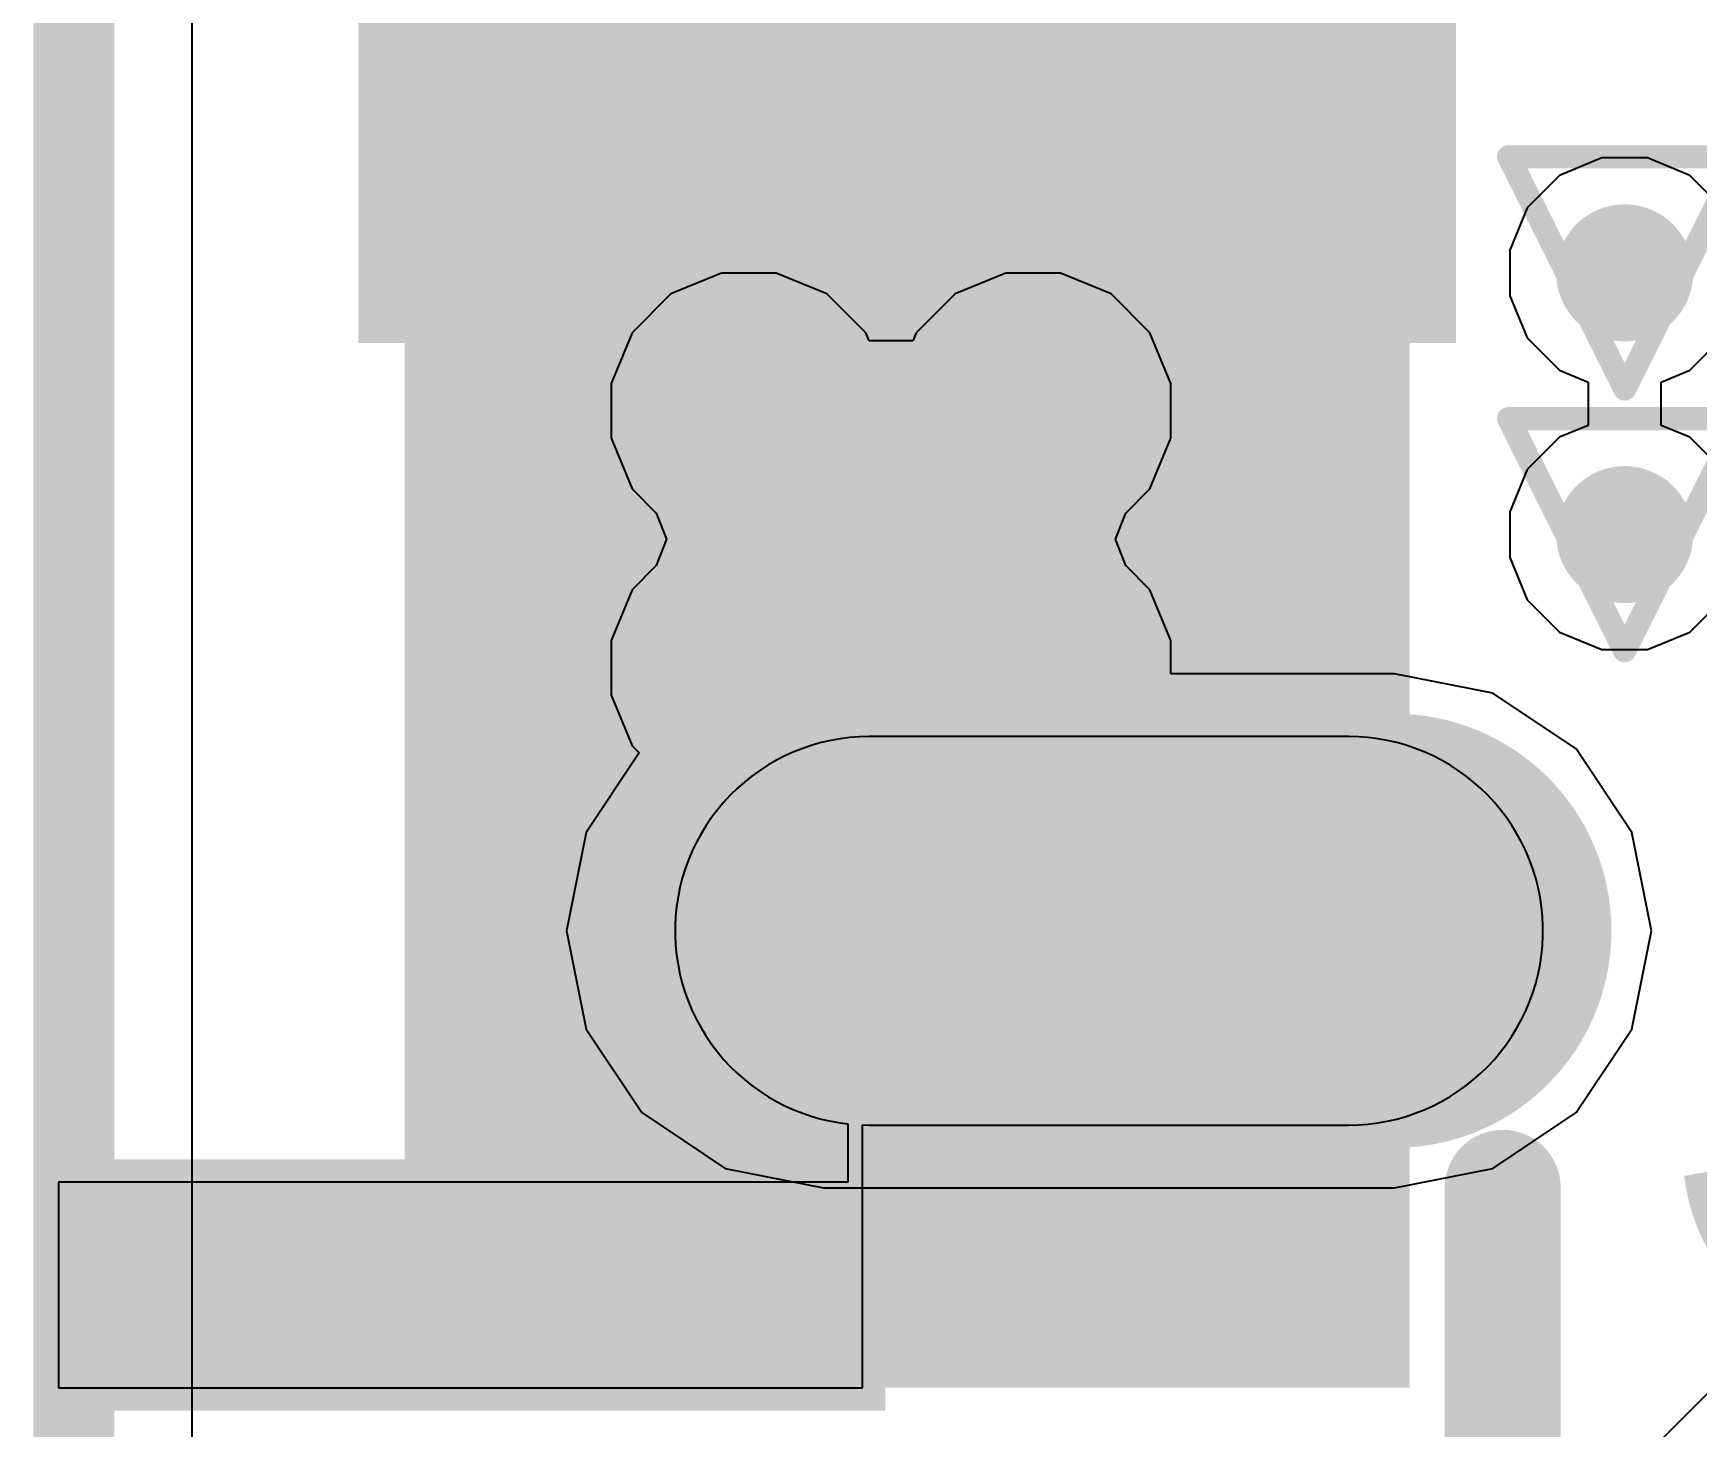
# Model space of a CAD drawing. Header units: inches. Extents: x -6 to 283, y -12 to 154.
# Drawn here: x 10.639 to 14.281, y 7.62 to 10.669 of the extents above; entities that cross this region are included whole.
import ezdxf

# ---------------------------------------------------------------- set-up
doc = ezdxf.new("R2010")
doc.units = ezdxf.units.IN
for name, color, linetype in [('Board Outline', 216, 'Continuous'), ('Bottom Layer', 5, 'Continuous'), ('Bottom Solder', 6, 'Continuous'), ('Drill Drawing', 1, 'Continuous'), ('GND-1', 16, 'Continuous'), ('GND-2', 90, 'Continuous'), ('GND-3', 216, 'Continuous'), ('GND-4', 54, 'Continuous'), ('Multi-Layer', 9, 'Continuous'), ('Pad Holes', 156, 'Continuous'), ('PWR-1', 156, 'Continuous'), ('PWR-2', 130, 'Continuous'), ('Signal L1', 76, 'Continuous'), ('Signal L2', 6, 'Continuous'), ('Top Layer', 1, 'Continuous'), ('Top Overlay', 2, 'Continuous'), ('Top Paste', 8, 'Continuous'), ('Top Solder', 216, 'Continuous'), ('Via Holes', 16, 'Continuous')]:
    doc.layers.add(name, color=color, linetype=linetype)
doc.styles.add('Arial Rounded MT Bold_Italic', font='', dxfattribs={"height": 0.2})
doc.styles.get('Arial Rounded MT Bold_Italic').set_extended_font_data('Arial Rounded MT Bold', italic=True)

# ---------------------------------------------------------------- blocks, each defined once
blk = doc.blocks.new('GT_USB_8013A_3')
at = {"layer": 'Bottom Layer'}
h = blk.add_hatch(color=5, dxfattribs=at)
edge = h.paths.add_edge_path()
edge.add_arc((-4.3501, -0.0901), 0.425, 180, 360)
edge.add_line((-3.9251, -0.0901), (-3.9251, 1.1599))
edge.add_arc((-4.3501, 1.1599), 0.425, 0, 180)
edge.add_line((-4.7751, 1.1599), (-4.7751, -0.0901))
at = {"layer": 'Bottom Solder'}
h = blk.add_hatch(color=6, dxfattribs=at)
edge = h.paths.add_edge_path()
edge.add_arc((-4.3501, -0.0901), 0.475, 180, 360)
edge.add_line((-3.8751, -0.0901), (-3.8751, 1.1599))
edge.add_arc((-4.3501, 1.1599), 0.475, 0, 180)
edge.add_line((-4.8251, 1.1599), (-4.8251, -0.0901))
at = {"layer": 'GND-1'}
h = blk.add_hatch(color=16, dxfattribs=at)
edge = h.paths.add_edge_path()
edge.add_arc((-4.3501, -0.0901), 0.425, 180, 360)
edge.add_line((-3.9251, -0.0901), (-3.9251, 1.1599))
edge.add_arc((-4.3501, 1.1599), 0.425, 0, 180)
edge.add_line((-4.7751, 1.1599), (-4.7751, -0.0901))
at = {"layer": 'GND-2'}
h = blk.add_hatch(color=90, dxfattribs=at)
edge = h.paths.add_edge_path()
edge.add_arc((-4.3501, -0.0901), 0.425, 180, 360)
edge.add_line((-3.9251, -0.0901), (-3.9251, 1.1599))
edge.add_arc((-4.3501, 1.1599), 0.425, 0, 180)
edge.add_line((-4.7751, 1.1599), (-4.7751, -0.0901))
at = {"layer": 'GND-3'}
h = blk.add_hatch(color=216, dxfattribs=at)
edge = h.paths.add_edge_path()
edge.add_arc((-4.3501, -0.0901), 0.425, 180, 360)
edge.add_line((-3.9251, -0.0901), (-3.9251, 1.1599))
edge.add_arc((-4.3501, 1.1599), 0.425, 0, 180)
edge.add_line((-4.7751, 1.1599), (-4.7751, -0.0901))
at = {"layer": 'GND-4'}
h = blk.add_hatch(color=54, dxfattribs=at)
edge = h.paths.add_edge_path()
edge.add_arc((-4.3501, -0.0901), 0.425, 180, 360)
edge.add_line((-3.9251, -0.0901), (-3.9251, 1.1599))
edge.add_arc((-4.3501, 1.1599), 0.425, 0, 180)
edge.add_line((-4.7751, 1.1599), (-4.7751, -0.0901))
at = {"layer": 'Multi-Layer'}
h = blk.add_hatch(color=9, dxfattribs=at)
edge = h.paths.add_edge_path()
edge.add_arc((-4.3501, -0.0901), 0.425, 180, 360)
edge.add_line((-3.9251, -0.0901), (-3.9251, 1.1599))
edge.add_arc((-4.3501, 1.1599), 0.425, 0, 180)
edge.add_line((-4.7751, 1.1599), (-4.7751, -0.0901))
at = {"layer": 'Pad Holes'}
h = blk.add_hatch(color=7, dxfattribs=at)
edge = h.paths.add_edge_path()
edge.add_arc((-4.3501, -0.0651), 0.25, 180, 360)
edge.add_line((-4.1001, -0.0651), (-4.1001, 1.1349))
edge.add_arc((-4.3501, 1.1349), 0.25, 0, 180)
edge.add_line((-4.6001, 1.1349), (-4.6001, -0.0651))
at = {"layer": 'PWR-1'}
h = blk.add_hatch(color=156, dxfattribs=at)
edge = h.paths.add_edge_path()
edge.add_arc((-4.3501, -0.0901), 0.425, 180, 360)
edge.add_line((-3.9251, -0.0901), (-3.9251, 1.1599))
edge.add_arc((-4.3501, 1.1599), 0.425, 0, 180)
edge.add_line((-4.7751, 1.1599), (-4.7751, -0.0901))
at = {"layer": 'PWR-2'}
h = blk.add_hatch(color=130, dxfattribs=at)
edge = h.paths.add_edge_path()
edge.add_arc((-4.3501, -0.0901), 0.425, 180, 360)
edge.add_line((-3.9251, -0.0901), (-3.9251, 1.1599))
edge.add_arc((-4.3501, 1.1599), 0.425, 0, 180)
edge.add_line((-4.7751, 1.1599), (-4.7751, -0.0901))
at = {"layer": 'Signal L1'}
h = blk.add_hatch(color=76, dxfattribs=at)
edge = h.paths.add_edge_path()
edge.add_arc((-4.3501, -0.0901), 0.425, 180, 360)
edge.add_line((-3.9251, -0.0901), (-3.9251, 1.1599))
edge.add_arc((-4.3501, 1.1599), 0.425, 0, 180)
edge.add_line((-4.7751, 1.1599), (-4.7751, -0.0901))
at = {"layer": 'Signal L2'}
h = blk.add_hatch(color=6, dxfattribs=at)
edge = h.paths.add_edge_path()
edge.add_arc((-4.3501, -0.0901), 0.425, 180, 360)
edge.add_line((-3.9251, -0.0901), (-3.9251, 1.1599))
edge.add_arc((-4.3501, 1.1599), 0.425, 0, 180)
edge.add_line((-4.7751, 1.1599), (-4.7751, -0.0901))
at = {"layer": 'Top Layer'}
h = blk.add_hatch(color=1, dxfattribs=at)
edge = h.paths.add_edge_path()
edge.add_arc((-4.3501, -0.0901), 0.425, 180, 360)
edge.add_line((-3.9251, -0.0901), (-3.9251, 1.1599))
edge.add_arc((-4.3501, 1.1599), 0.425, 0, 180)
edge.add_line((-4.7751, 1.1599), (-4.7751, -0.0901))
blk.add_hatch(color=1, dxfattribs=at).paths.add_polyline_path([(-3.8001, -0.0049), (-3.3501, -0.0049), (-3.3501, -1.7649), (-3.8001, -1.7649)])
at = {"layer": 'Top Solder'}
h = blk.add_hatch(color=216, dxfattribs=at)
edge = h.paths.add_edge_path()
edge.add_arc((-4.3501, -0.0901), 0.475, 180, 360)
edge.add_line((-3.8751, -0.0901), (-3.8751, 1.1599))
edge.add_arc((-4.3501, 1.1599), 0.475, 0, 180)
edge.add_line((-4.8251, 1.1599), (-4.8251, -0.0901))
blk.add_hatch(color=216, dxfattribs=at).paths.add_polyline_path([(-3.8501, 0.0451), (-3.3001, 0.0451), (-3.3001, -1.8149), (-3.8501, -1.8149)])
at = {"layer": 'Top Overlay'}
blk.add_lwpolyline([(-3.102, 1.3969, 0.254, 0.254, 0), (-3.7875, 1.3969, 0.254, 0.254, 0)], format="xyseb", dxfattribs=at)
blk.add_lwpolyline([(-3.851, 1.3969, 0.127, 0.127, 1), (-3.724, 1.3969, 0.127, 0.127, 1)], format="xyseb", close=True, dxfattribs=at)
at = {"layer": 'Top Paste'}
for p, q in [((-4.4854, 1.4628), (-4.5053, 1.4555)), ((-4.4652, 1.4691), (-4.4854, 1.4628)), ((-4.4446, 1.4743), (-4.4652, 1.4691)), ((-4.4239, 1.4785), (-4.4446, 1.4743)), ((-4.4029, 1.4816), (-4.4239, 1.4785)), ((-4.3818, 1.4837), (-4.4029, 1.4816)), ((-4.3607, 1.4848), (-4.3818, 1.4837)), ((-4.3395, 1.4848), (-4.3607, 1.4848)), ((-4.3183, 1.4837), (-4.3395, 1.4848)), ((-4.2972, 1.4816), (-4.3183, 1.4837)), ((-4.2763, 1.4785), (-4.2972, 1.4816)), ((-4.2555, 1.4743), (-4.2763, 1.4785)), ((-4.235, 1.4691), (-4.2555, 1.4743)), ((-4.2147, 1.4628), (-4.235, 1.4691)), ((-4.1948, 1.4555), (-4.2147, 1.4628)), ((-4.5626, 1.428), (-4.5806, 1.4169)), ((-4.544, 1.4381), (-4.5626, 1.428)), ((-4.5249, 1.4473), (-4.544, 1.4381)), ((-4.5053, 1.4555), (-4.5249, 1.4473)), ((-4.1753, 1.4473), (-4.1948, 1.4555)), ((-4.1562, 1.4381), (-4.1753, 1.4473)), ((-4.1375, 1.428), (-4.1562, 1.4381)), ((-4.1195, 1.4169), (-4.1375, 1.428)), ((-4.6151, 1.3922), (-4.6313, 1.3786)), ((-4.5982, 1.405), (-4.6151, 1.3922)), ((-4.5806, 1.4169), (-4.5982, 1.405)), ((-4.102, 1.405), (-4.1195, 1.4169)), ((-4.0851, 1.3922), (-4.102, 1.405)), ((-4.0688, 1.3786), (-4.0851, 1.3922)), ((-4.6616, 1.349), (-4.6756, 1.3331)), ((-4.6468, 1.3642), (-4.6616, 1.349)), ((-4.6313, 1.3786), (-4.6468, 1.3642)), ((-4.0533, 1.3642), (-4.0688, 1.3786)), ((-4.0385, 1.349), (-4.0533, 1.3642)), ((-4.0245, 1.3331), (-4.0385, 1.349)), ((-4.6889, 1.3165), (-4.7012, 1.2993)), ((-4.6756, 1.3331), (-4.6889, 1.3165)), ((-4.0113, 1.3165), (-4.0245, 1.3331)), ((-3.9989, 1.2993), (-4.0113, 1.3165)), ((-4.7127, 1.2815), (-4.7233, 1.2632)), ((-4.7012, 1.2993), (-4.7127, 1.2815)), ((-3.9874, 1.2815), (-3.9989, 1.2993)), ((-3.9768, 1.2632), (-3.9874, 1.2815)), ((-4.733, 1.2443), (-4.7417, 1.225)), ((-4.7233, 1.2632), (-4.733, 1.2443)), ((-3.9671, 1.2443), (-3.9768, 1.2632)), ((-3.9584, 1.225), (-3.9671, 1.2443)), ((-4.7495, 1.2053), (-4.7562, 1.1852)), ((-4.7417, 1.225), (-4.7495, 1.2053)), ((-3.9507, 1.2053), (-3.9584, 1.225)), ((-3.9439, 1.1852), (-3.9507, 1.2053)), ((-4.7562, 1.1852), (-4.762, 1.1648)), ((-3.9382, 1.1648), (-3.9439, 1.1852)), ((-4.7667, 1.1441), (-4.7703, 1.1233)), ((-4.762, 1.1648), (-4.7667, 1.1441)), ((-3.9335, 1.1441), (-3.9382, 1.1648)), ((-3.9298, 1.1233), (-3.9335, 1.1441)), ((-4.773, 1.1022), (-4.7746, 1.0811)), ((-4.7703, 1.1233), (-4.773, 1.1022)), ((-3.9272, 1.1022), (-3.9298, 1.1233)), ((-3.9256, 1.0811), (-3.9272, 1.1022)), ((-4.7746, 1.0811), (-4.7751, 1.0599)), ((-4.7751, 1.0599), (-4.7751, 0.0099)), ((-3.925, 1.0599), (-3.9256, 1.0811)), ((-3.925, 0.0099), (-3.925, 1.0599)), ((-4.7751, 0.0099), (-4.7746, -0.0113)), ((-3.9254, -0.005), (-3.925, 0.0099)), ((-4.7746, -0.0113), (-4.773, -0.0324)), ((-4.773, -0.0324), (-4.7703, -0.0534)), ((-3.35, -0.005), (-3.9254, -0.005)), ((-3.35, -1.765), (-3.35, -0.005)), ((-4.7703, -0.0534), (-4.7667, -0.0743)), ((-3.9335, -0.0743), (-3.9298, -0.0534)), ((-3.9298, -0.0534), (-3.9277, -0.037)), ((-3.9277, -0.037), (-3.8001, -0.037)), ((-3.8001, -0.037), (-3.8001, -1.765)), ((-4.7667, -0.0743), (-4.762, -0.0949)), ((-4.762, -0.0949), (-4.7562, -0.1153)), ((-3.9439, -0.1153), (-3.9382, -0.0949)), ((-3.9382, -0.0949), (-3.9335, -0.0743)), ((-4.7562, -0.1153), (-4.7495, -0.1354)), ((-4.7495, -0.1354), (-4.7417, -0.1552)), ((-3.9584, -0.1552), (-3.9507, -0.1354)), ((-3.9507, -0.1354), (-3.9439, -0.1153)), ((-4.7417, -0.1552), (-4.733, -0.1745)), ((-4.733, -0.1745), (-4.7233, -0.1933)), ((-3.9768, -0.1933), (-3.9671, -0.1745)), ((-3.9671, -0.1745), (-3.9584, -0.1552)), ((-4.7233, -0.1933), (-4.7127, -0.2117)), ((-4.7127, -0.2117), (-4.7012, -0.2295)), ((-3.9989, -0.2295), (-3.9874, -0.2117)), ((-3.9874, -0.2117), (-3.9768, -0.1933)), ((-4.7012, -0.2295), (-4.6889, -0.2467)), ((-4.6889, -0.2467), (-4.6756, -0.2633)), ((-4.0245, -0.2633), (-4.0113, -0.2467)), ((-4.0113, -0.2467), (-3.9989, -0.2295)), ((-4.6756, -0.2633), (-4.6616, -0.2791)), ((-4.6616, -0.2791), (-4.6468, -0.2943)), ((-4.0533, -0.2943), (-4.0385, -0.2791)), ((-4.0385, -0.2791), (-4.0245, -0.2633)), ((-4.6468, -0.2943), (-4.6313, -0.3087)), ((-4.6313, -0.3087), (-4.6151, -0.3224)), ((-4.6151, -0.3224), (-4.5982, -0.3352)), ((-4.102, -0.3352), (-4.0851, -0.3224)), ((-4.0851, -0.3224), (-4.0688, -0.3087)), ((-4.0688, -0.3087), (-4.0533, -0.2943)), ((-4.5982, -0.3352), (-4.5806, -0.3471)), ((-4.5806, -0.3471), (-4.5626, -0.3581)), ((-4.5626, -0.3581), (-4.544, -0.3683)), ((-4.1562, -0.3683), (-4.1375, -0.3581)), ((-4.1375, -0.3581), (-4.1195, -0.3471)), ((-4.1195, -0.3471), (-4.102, -0.3352)), ((-4.544, -0.3683), (-4.5249, -0.3775)), ((-4.5249, -0.3775), (-4.5053, -0.3857)), ((-4.5053, -0.3857), (-4.4854, -0.393)), ((-4.4854, -0.393), (-4.4652, -0.3992)), ((-4.4652, -0.3992), (-4.4446, -0.4044)), ((-4.2555, -0.4044), (-4.235, -0.3992)), ((-4.235, -0.3992), (-4.2147, -0.393)), ((-4.2147, -0.393), (-4.1948, -0.3857)), ((-4.1948, -0.3857), (-4.1753, -0.3775)), ((-4.1753, -0.3775), (-4.1562, -0.3683)), ((-4.4446, -0.4044), (-4.4239, -0.4086)), ((-4.4239, -0.4086), (-4.4029, -0.4118)), ((-4.4029, -0.4118), (-4.3818, -0.4139)), ((-4.3818, -0.4139), (-4.3607, -0.415)), ((-4.3607, -0.415), (-4.3395, -0.415)), ((-4.3395, -0.415), (-4.3183, -0.4139)), ((-4.3183, -0.4139), (-4.2972, -0.4118)), ((-4.2972, -0.4118), (-4.2763, -0.4086)), ((-4.2763, -0.4086), (-4.2555, -0.4044)), ((-3.8001, -1.765), (-3.35, -1.765))]:
    blk.add_line(p, q, dxfattribs=at)
blk = doc.blocks.new('U_FL_R_SMT_1_80___15')
at = {"layer": 'Top Layer'}
blk.add_hatch(color=1, dxfattribs=at).paths.add_polyline_path([(-2.01, 2.0742), (-0.94, 2.0742), (-0.94, -0.1258), (-2.01, -0.1258)])
at = {"layer": 'Top Paste'}
blk.add_hatch(color=8, dxfattribs=at).paths.add_polyline_path([(-2.01, 2.0742), (-0.94, 2.0742), (-0.94, -0.1258), (-2.01, -0.1258)])
at = {"layer": 'Top Solder'}
blk.add_hatch(color=216, dxfattribs=at).paths.add_polyline_path([(-2.1116, 2.1758), (-0.8384, 2.1758), (-0.8384, -0.2274), (-2.1116, -0.2274)])

msp = doc.modelspace()

# ---------------------------------------------------------------- hatches: boundary and pattern name
at = {"layer": 'Bottom Layer'}
h = msp.add_hatch(color=5, dxfattribs=at)
edge = h.paths.add_edge_path()
edge.add_arc((14.123, 10.1451), 0.15, 0, 360)
h = msp.add_hatch(color=5, dxfattribs=at)
edge = h.paths.add_edge_path()
edge.add_arc((12.2056, 9.8432), 0.2, 0, 360)
h = msp.add_hatch(color=5, dxfattribs=at)
edge = h.paths.add_edge_path()
edge.add_arc((12.8279, 9.8432), 0.2, 0, 360)
h = msp.add_hatch(color=5, dxfattribs=at)
edge = h.paths.add_edge_path()
edge.add_arc((14.123, 9.5722), 0.15, 0, 360)
h = msp.add_hatch(color=5, dxfattribs=at)
edge = h.paths.add_edge_path()
edge.add_arc((12.2056, 9.2807), 0.2, 0, 360)
h = msp.add_hatch(color=5, dxfattribs=at)
edge = h.paths.add_edge_path()
edge.add_arc((12.8279, 9.2807), 0.2, 0, 360)
at = {"layer": 'GND-1'}
h = msp.add_hatch(color=16, dxfattribs=at)
edge = h.paths.add_edge_path()
edge.add_arc((14.123, 10.1451), 0.15, 0, 360)
h = msp.add_hatch(color=16, dxfattribs=at)
edge = h.paths.add_edge_path()
edge.add_arc((12.2056, 9.8432), 0.2, 0, 360)
h = msp.add_hatch(color=16, dxfattribs=at)
edge = h.paths.add_edge_path()
edge.add_arc((12.8279, 9.8432), 0.2, 0, 360)
h = msp.add_hatch(color=16, dxfattribs=at)
edge = h.paths.add_edge_path()
edge.add_arc((14.123, 9.5722), 0.15, 0, 360)
h = msp.add_hatch(color=16, dxfattribs=at)
edge = h.paths.add_edge_path()
edge.add_arc((12.2056, 9.2807), 0.2, 0, 360)
h = msp.add_hatch(color=16, dxfattribs=at)
edge = h.paths.add_edge_path()
edge.add_arc((12.8279, 9.2807), 0.2, 0, 360)
at = {"layer": 'GND-2'}
h = msp.add_hatch(color=90, dxfattribs=at)
edge = h.paths.add_edge_path()
edge.add_arc((14.123, 10.1451), 0.15, 0, 360)
h = msp.add_hatch(color=90, dxfattribs=at)
edge = h.paths.add_edge_path()
edge.add_arc((12.2056, 9.8432), 0.2, 0, 360)
h = msp.add_hatch(color=90, dxfattribs=at)
edge = h.paths.add_edge_path()
edge.add_arc((12.8279, 9.8432), 0.2, 0, 360)
h = msp.add_hatch(color=90, dxfattribs=at)
edge = h.paths.add_edge_path()
edge.add_arc((14.123, 9.5722), 0.15, 0, 360)
h = msp.add_hatch(color=90, dxfattribs=at)
edge = h.paths.add_edge_path()
edge.add_arc((12.2056, 9.2807), 0.2, 0, 360)
h = msp.add_hatch(color=90, dxfattribs=at)
edge = h.paths.add_edge_path()
edge.add_arc((12.8279, 9.2807), 0.2, 0, 360)
at = {"layer": 'GND-3'}
h = msp.add_hatch(color=216, dxfattribs=at)
edge = h.paths.add_edge_path()
edge.add_arc((14.123, 10.1451), 0.15, 0, 360)
h = msp.add_hatch(color=216, dxfattribs=at)
edge = h.paths.add_edge_path()
edge.add_arc((12.2056, 9.8432), 0.2, 0, 360)
h = msp.add_hatch(color=216, dxfattribs=at)
edge = h.paths.add_edge_path()
edge.add_arc((12.8279, 9.8432), 0.2, 0, 360)
h = msp.add_hatch(color=216, dxfattribs=at)
edge = h.paths.add_edge_path()
edge.add_arc((14.123, 9.5722), 0.15, 0, 360)
h = msp.add_hatch(color=216, dxfattribs=at)
edge = h.paths.add_edge_path()
edge.add_arc((12.2056, 9.2807), 0.2, 0, 360)
h = msp.add_hatch(color=216, dxfattribs=at)
edge = h.paths.add_edge_path()
edge.add_arc((12.8279, 9.2807), 0.2, 0, 360)
at = {"layer": 'GND-4'}
h = msp.add_hatch(color=54, dxfattribs=at)
edge = h.paths.add_edge_path()
edge.add_arc((14.123, 10.1451), 0.15, 0, 360)
h = msp.add_hatch(color=54, dxfattribs=at)
edge = h.paths.add_edge_path()
edge.add_arc((12.2056, 9.8432), 0.2, 0, 360)
h = msp.add_hatch(color=54, dxfattribs=at)
edge = h.paths.add_edge_path()
edge.add_arc((12.8279, 9.8432), 0.2, 0, 360)
h = msp.add_hatch(color=54, dxfattribs=at)
edge = h.paths.add_edge_path()
edge.add_arc((14.123, 9.5722), 0.15, 0, 360)
h = msp.add_hatch(color=54, dxfattribs=at)
edge = h.paths.add_edge_path()
edge.add_arc((12.2056, 9.2807), 0.2, 0, 360)
h = msp.add_hatch(color=54, dxfattribs=at)
edge = h.paths.add_edge_path()
edge.add_arc((12.8279, 9.2807), 0.2, 0, 360)
at = {"layer": 'PWR-1'}
h = msp.add_hatch(color=156, dxfattribs=at)
edge = h.paths.add_edge_path()
edge.add_arc((14.123, 10.1451), 0.15, 0, 360)
h = msp.add_hatch(color=156, dxfattribs=at)
edge = h.paths.add_edge_path()
edge.add_arc((12.2056, 9.8432), 0.2, 0, 360)
h = msp.add_hatch(color=156, dxfattribs=at)
edge = h.paths.add_edge_path()
edge.add_arc((12.8279, 9.8432), 0.2, 0, 360)
h = msp.add_hatch(color=156, dxfattribs=at)
edge = h.paths.add_edge_path()
edge.add_arc((14.123, 9.5722), 0.15, 0, 360)
h = msp.add_hatch(color=156, dxfattribs=at)
edge = h.paths.add_edge_path()
edge.add_arc((12.2056, 9.2807), 0.2, 0, 360)
h = msp.add_hatch(color=156, dxfattribs=at)
edge = h.paths.add_edge_path()
edge.add_arc((12.8279, 9.2807), 0.2, 0, 360)
at = {"layer": 'PWR-2'}
h = msp.add_hatch(color=130, dxfattribs=at)
edge = h.paths.add_edge_path()
edge.add_arc((14.123, 10.1451), 0.15, 0, 360)
h = msp.add_hatch(color=130, dxfattribs=at)
edge = h.paths.add_edge_path()
edge.add_arc((12.2056, 9.8432), 0.2, 0, 360)
h = msp.add_hatch(color=130, dxfattribs=at)
edge = h.paths.add_edge_path()
edge.add_arc((12.8279, 9.8432), 0.2, 0, 360)
h = msp.add_hatch(color=130, dxfattribs=at)
edge = h.paths.add_edge_path()
edge.add_arc((14.123, 9.5722), 0.15, 0, 360)
h = msp.add_hatch(color=130, dxfattribs=at)
edge = h.paths.add_edge_path()
edge.add_arc((12.2056, 9.2807), 0.2, 0, 360)
h = msp.add_hatch(color=130, dxfattribs=at)
edge = h.paths.add_edge_path()
edge.add_arc((12.8279, 9.2807), 0.2, 0, 360)
at = {"layer": 'Signal L1'}
h = msp.add_hatch(color=76, dxfattribs=at)
edge = h.paths.add_edge_path()
edge.add_arc((14.123, 10.1451), 0.15, 0, 360)
h = msp.add_hatch(color=76, dxfattribs=at)
edge = h.paths.add_edge_path()
edge.add_arc((12.2056, 9.8432), 0.2, 0, 360)
h = msp.add_hatch(color=76, dxfattribs=at)
edge = h.paths.add_edge_path()
edge.add_arc((12.8279, 9.8432), 0.2, 0, 360)
h = msp.add_hatch(color=76, dxfattribs=at)
edge = h.paths.add_edge_path()
edge.add_arc((14.123, 9.5722), 0.15, 0, 360)
h = msp.add_hatch(color=76, dxfattribs=at)
edge = h.paths.add_edge_path()
edge.add_arc((12.2056, 9.2807), 0.2, 0, 360)
h = msp.add_hatch(color=76, dxfattribs=at)
edge = h.paths.add_edge_path()
edge.add_arc((12.8279, 9.2807), 0.2, 0, 360)
at = {"layer": 'Signal L2'}
h = msp.add_hatch(color=6, dxfattribs=at)
edge = h.paths.add_edge_path()
edge.add_arc((14.123, 10.1451), 0.15, 0, 360)
h = msp.add_hatch(color=6, dxfattribs=at)
edge = h.paths.add_edge_path()
edge.add_arc((12.2056, 9.8432), 0.2, 0, 360)
h = msp.add_hatch(color=6, dxfattribs=at)
edge = h.paths.add_edge_path()
edge.add_arc((12.8279, 9.8432), 0.2, 0, 360)
h = msp.add_hatch(color=6, dxfattribs=at)
edge = h.paths.add_edge_path()
edge.add_arc((14.123, 9.5722), 0.15, 0, 360)
h = msp.add_hatch(color=6, dxfattribs=at)
edge = h.paths.add_edge_path()
edge.add_arc((12.2056, 9.2807), 0.2, 0, 360)
h = msp.add_hatch(color=6, dxfattribs=at)
edge = h.paths.add_edge_path()
edge.add_arc((12.8279, 9.2807), 0.2, 0, 360)
at = {"layer": 'Top Layer'}
msp.add_hatch(color=1, dxfattribs=at).paths.add_polyline_path([(11.4521, 7.7051), (13.6521, 7.7051), (13.6521, 19.7543), (11.4521, 19.7543)])
h = msp.add_hatch(color=1, dxfattribs=at)
edge = h.paths.add_edge_path()
edge.add_arc((14.123, 10.1451), 0.15, 0, 360)
h = msp.add_hatch(color=1, dxfattribs=at)
edge = h.paths.add_edge_path()
edge.add_arc((12.2056, 9.8432), 0.2, 0, 360)
h = msp.add_hatch(color=1, dxfattribs=at)
edge = h.paths.add_edge_path()
edge.add_arc((12.8279, 9.8432), 0.2, 0, 360)
h = msp.add_hatch(color=1, dxfattribs=at)
edge = h.paths.add_edge_path()
edge.add_arc((14.123, 9.5722), 0.15, 0, 360)
h = msp.add_hatch(color=1, dxfattribs=at)
edge = h.paths.add_edge_path()
edge.add_arc((12.2056, 9.2807), 0.2, 0, 360)
h = msp.add_hatch(color=1, dxfattribs=at)
edge = h.paths.add_edge_path()
edge.add_arc((12.8279, 9.2807), 0.2, 0, 360)
at = {"layer": 'Via Holes'}
h = msp.add_hatch(color=7, dxfattribs=at)
edge = h.paths.add_edge_path()
edge.add_arc((14.123, 10.1451), 0.075, 0, 360)
h = msp.add_hatch(color=7, dxfattribs=at)
edge = h.paths.add_edge_path()
edge.add_arc((12.2056, 9.8432), 0.1, 0, 360)
h = msp.add_hatch(color=7, dxfattribs=at)
edge = h.paths.add_edge_path()
edge.add_arc((12.8279, 9.8432), 0.1, 0, 360)
h = msp.add_hatch(color=7, dxfattribs=at)
edge = h.paths.add_edge_path()
edge.add_arc((14.123, 9.5722), 0.075, 0, 360)
h = msp.add_hatch(color=7, dxfattribs=at)
edge = h.paths.add_edge_path()
edge.add_arc((12.2056, 9.2807), 0.1, 0, 360)
h = msp.add_hatch(color=7, dxfattribs=at)
edge = h.paths.add_edge_path()
edge.add_arc((12.8279, 9.2807), 0.1, 0, 360)

# ---------------------------------------------------------------- linework, layer by layer
at = {"layer": 'Board Outline'}
msp.add_lwpolyline([(10.7278, -10.3315, 0.1778, 0.1778, 0), (10.7278, 19.0513, 0.1778, 0.1778, 0)], format="xyseb", dxfattribs=at)
at = {"layer": 'Bottom Layer'}
for p, q in [((10.9868, -10.3315), (10.9868, 19.0513)), ((14.3727, 7.7613), (13.7985, 7.1871))]:
    msp.add_line(p, q, dxfattribs=at)
at = {"layer": 'Drill Drawing'}
for points in [[(13.869, 10.3991, 0.0508, 0.0508, 0), (14.377, 10.3991, 0.0508, 0.0508, 0)], [(13.869, 10.3991, 0.0508, 0.0508, 0), (14.123, 9.8911, 0.0508, 0.0508, 0)], [(14.123, 9.8911, 0.0508, 0.0508, 0), (14.377, 10.3991, 0.0508, 0.0508, 0)], [(11.9516, 10.0972, 0.0508, 0.0508, 0), (12.4596, 10.0972, 0.0508, 0.0508, 0)], [(11.9516, 9.5892, 0.0508, 0.0508, 0), (11.9516, 10.0972, 0.0508, 0.0508, 0)], [(12.4596, 9.5892, 0.0508, 0.0508, 0), (12.4596, 10.0972, 0.0508, 0.0508, 0)], [(12.5739, 10.0972, 0.0508, 0.0508, 0), (13.0819, 10.0972, 0.0508, 0.0508, 0)], [(12.5739, 9.5892, 0.0508, 0.0508, 0), (12.5739, 10.0972, 0.0508, 0.0508, 0)], [(13.0819, 9.5892, 0.0508, 0.0508, 0), (13.0819, 10.0972, 0.0508, 0.0508, 0)], [(13.869, 9.8262, 0.0508, 0.0508, 0), (14.377, 9.8262, 0.0508, 0.0508, 0)], [(13.869, 9.8262, 0.0508, 0.0508, 0), (14.123, 9.3182, 0.0508, 0.0508, 0)], [(14.123, 9.3182, 0.0508, 0.0508, 0), (14.377, 9.8262, 0.0508, 0.0508, 0)], [(11.9516, 9.5892, 0.0508, 0.0508, 0), (12.4596, 9.5892, 0.0508, 0.0508, 0)], [(12.5739, 9.5892, 0.0508, 0.0508, 0), (13.0819, 9.5892, 0.0508, 0.0508, 0)], [(11.9516, 9.5347, 0.0508, 0.0508, 0), (12.4596, 9.5347, 0.0508, 0.0508, 0)], [(11.9516, 9.0267, 0.0508, 0.0508, 0), (11.9516, 9.5347, 0.0508, 0.0508, 0)], [(12.4596, 9.0267, 0.0508, 0.0508, 0), (12.4596, 9.5347, 0.0508, 0.0508, 0)], [(12.5739, 9.5347, 0.0508, 0.0508, 0), (13.0819, 9.5347, 0.0508, 0.0508, 0)], [(12.5739, 9.0267, 0.0508, 0.0508, 0), (12.5739, 9.5347, 0.0508, 0.0508, 0)], [(13.0819, 9.0267, 0.0508, 0.0508, 0), (13.0819, 9.5347, 0.0508, 0.0508, 0)], [(11.9516, 9.0267, 0.0508, 0.0508, 0), (12.4596, 9.0267, 0.0508, 0.0508, 0)], [(12.5739, 9.0267, 0.0508, 0.0508, 0), (13.0819, 9.0267, 0.0508, 0.0508, 0)], [(12.867, 8.832, 0.0508, 0.0508, 0), (12.994, 8.959, 0.0508, 0.0508, 0)], [(12.994, 8.959, 0.0508, 0.0508, 0), (13.121, 8.832, 0.0508, 0.0508, 0)], [(12.74, 8.832, 0.0508, 0.0508, 0), (12.867, 8.705, 0.0508, 0.0508, 0)], [(12.74, 8.832, 0.0508, 0.0508, 0), (12.867, 8.832, 0.0508, 0.0508, 0)], [(13.121, 8.832, 0.0508, 0.0508, 0), (13.248, 8.832, 0.0508, 0.0508, 0)], [(13.121, 8.705, 0.0508, 0.0508, 0), (13.248, 8.832, 0.0508, 0.0508, 0)], [(12.74, 8.578, 0.0508, 0.0508, 0), (12.867, 8.705, 0.0508, 0.0508, 0)], [(13.121, 8.705, 0.0508, 0.0508, 0), (13.248, 8.578, 0.0508, 0.0508, 0)], [(12.74, 8.578, 0.0508, 0.0508, 0), (12.867, 8.578, 0.0508, 0.0508, 0)], [(12.867, 8.578, 0.0508, 0.0508, 0), (12.994, 8.451, 0.0508, 0.0508, 0)], [(12.994, 8.451, 0.0508, 0.0508, 0), (13.121, 8.578, 0.0508, 0.0508, 0)], [(13.121, 8.578, 0.0508, 0.0508, 0), (13.248, 8.578, 0.0508, 0.0508, 0)]]:
    msp.add_lwpolyline(points, format="xyseb", dxfattribs=at)
for points in [[(13.8563, 10.3991, 0.0254, 0.0254, 1), (13.8817, 10.3991, 0.0254, 0.0254, 1)], [(13.8563, 10.3991, 0.0254, 0.0254, 1), (13.8817, 10.3991, 0.0254, 0.0254, 1)], [(11.9389, 10.0972, 0.0254, 0.0254, 1), (11.9643, 10.0972, 0.0254, 0.0254, 1)], [(11.9389, 10.0972, 0.0254, 0.0254, 1), (11.9643, 10.0972, 0.0254, 0.0254, 1)], [(12.4469, 10.0972, 0.0254, 0.0254, 1), (12.4723, 10.0972, 0.0254, 0.0254, 1)], [(12.4469, 10.0972, 0.0254, 0.0254, 1), (12.4723, 10.0972, 0.0254, 0.0254, 1)], [(12.5612, 10.0972, 0.0254, 0.0254, 1), (12.5866, 10.0972, 0.0254, 0.0254, 1)], [(12.5612, 10.0972, 0.0254, 0.0254, 1), (12.5866, 10.0972, 0.0254, 0.0254, 1)], [(13.0692, 10.0972, 0.0254, 0.0254, 1), (13.0946, 10.0972, 0.0254, 0.0254, 1)], [(13.0692, 10.0972, 0.0254, 0.0254, 1), (13.0946, 10.0972, 0.0254, 0.0254, 1)], [(14.1103, 9.8911, 0.0254, 0.0254, 1), (14.1357, 9.8911, 0.0254, 0.0254, 1)], [(14.1103, 9.8911, 0.0254, 0.0254, 1), (14.1357, 9.8911, 0.0254, 0.0254, 1)], [(13.8563, 9.8262, 0.0254, 0.0254, 1), (13.8817, 9.8262, 0.0254, 0.0254, 1)], [(13.8563, 9.8262, 0.0254, 0.0254, 1), (13.8817, 9.8262, 0.0254, 0.0254, 1)], [(11.9389, 9.5892, 0.0254, 0.0254, 1), (11.9643, 9.5892, 0.0254, 0.0254, 1)], [(11.9389, 9.5892, 0.0254, 0.0254, 1), (11.9643, 9.5892, 0.0254, 0.0254, 1)], [(12.4469, 9.5892, 0.0254, 0.0254, 1), (12.4723, 9.5892, 0.0254, 0.0254, 1)], [(12.4469, 9.5892, 0.0254, 0.0254, 1), (12.4723, 9.5892, 0.0254, 0.0254, 1)], [(12.5612, 9.5892, 0.0254, 0.0254, 1), (12.5866, 9.5892, 0.0254, 0.0254, 1)], [(12.5612, 9.5892, 0.0254, 0.0254, 1), (12.5866, 9.5892, 0.0254, 0.0254, 1)], [(13.0692, 9.5892, 0.0254, 0.0254, 1), (13.0946, 9.5892, 0.0254, 0.0254, 1)], [(13.0692, 9.5892, 0.0254, 0.0254, 1), (13.0946, 9.5892, 0.0254, 0.0254, 1)], [(11.9389, 9.5347, 0.0254, 0.0254, 1), (11.9643, 9.5347, 0.0254, 0.0254, 1)], [(11.9389, 9.5347, 0.0254, 0.0254, 1), (11.9643, 9.5347, 0.0254, 0.0254, 1)], [(12.4469, 9.5347, 0.0254, 0.0254, 1), (12.4723, 9.5347, 0.0254, 0.0254, 1)], [(12.4469, 9.5347, 0.0254, 0.0254, 1), (12.4723, 9.5347, 0.0254, 0.0254, 1)], [(12.5612, 9.5347, 0.0254, 0.0254, 1), (12.5866, 9.5347, 0.0254, 0.0254, 1)], [(12.5612, 9.5347, 0.0254, 0.0254, 1), (12.5866, 9.5347, 0.0254, 0.0254, 1)], [(13.0692, 9.5347, 0.0254, 0.0254, 1), (13.0946, 9.5347, 0.0254, 0.0254, 1)], [(13.0692, 9.5347, 0.0254, 0.0254, 1), (13.0946, 9.5347, 0.0254, 0.0254, 1)], [(14.1103, 9.3182, 0.0254, 0.0254, 1), (14.1357, 9.3182, 0.0254, 0.0254, 1)], [(14.1103, 9.3182, 0.0254, 0.0254, 1), (14.1357, 9.3182, 0.0254, 0.0254, 1)], [(11.9389, 9.0267, 0.0254, 0.0254, 1), (11.9643, 9.0267, 0.0254, 0.0254, 1)], [(11.9389, 9.0267, 0.0254, 0.0254, 1), (11.9643, 9.0267, 0.0254, 0.0254, 1)], [(12.4469, 9.0267, 0.0254, 0.0254, 1), (12.4723, 9.0267, 0.0254, 0.0254, 1)], [(12.4469, 9.0267, 0.0254, 0.0254, 1), (12.4723, 9.0267, 0.0254, 0.0254, 1)], [(12.5612, 9.0267, 0.0254, 0.0254, 1), (12.5866, 9.0267, 0.0254, 0.0254, 1)], [(12.5612, 9.0267, 0.0254, 0.0254, 1), (12.5866, 9.0267, 0.0254, 0.0254, 1)], [(13.0692, 9.0267, 0.0254, 0.0254, 1), (13.0946, 9.0267, 0.0254, 0.0254, 1)], [(13.0692, 9.0267, 0.0254, 0.0254, 1), (13.0946, 9.0267, 0.0254, 0.0254, 1)], [(12.9813, 8.959, 0.0254, 0.0254, 1), (13.0067, 8.959, 0.0254, 0.0254, 1)], [(12.9813, 8.959, 0.0254, 0.0254, 1), (13.0067, 8.959, 0.0254, 0.0254, 1)], [(12.7273, 8.832, 0.0254, 0.0254, 1), (12.7527, 8.832, 0.0254, 0.0254, 1)], [(12.7273, 8.832, 0.0254, 0.0254, 1), (12.7527, 8.832, 0.0254, 0.0254, 1)], [(12.8543, 8.832, 0.0254, 0.0254, 1), (12.8797, 8.832, 0.0254, 0.0254, 1)], [(12.8543, 8.832, 0.0254, 0.0254, 1), (12.8797, 8.832, 0.0254, 0.0254, 1)], [(13.1083, 8.832, 0.0254, 0.0254, 1), (13.1337, 8.832, 0.0254, 0.0254, 1)], [(13.1083, 8.832, 0.0254, 0.0254, 1), (13.1337, 8.832, 0.0254, 0.0254, 1)], [(13.2353, 8.832, 0.0254, 0.0254, 1), (13.2607, 8.832, 0.0254, 0.0254, 1)], [(13.2353, 8.832, 0.0254, 0.0254, 1), (13.2607, 8.832, 0.0254, 0.0254, 1)], [(12.8543, 8.705, 0.0254, 0.0254, 1), (12.8797, 8.705, 0.0254, 0.0254, 1)], [(12.8543, 8.705, 0.0254, 0.0254, 1), (12.8797, 8.705, 0.0254, 0.0254, 1)], [(13.1083, 8.705, 0.0254, 0.0254, 1), (13.1337, 8.705, 0.0254, 0.0254, 1)], [(13.1083, 8.705, 0.0254, 0.0254, 1), (13.1337, 8.705, 0.0254, 0.0254, 1)], [(12.7273, 8.578, 0.0254, 0.0254, 1), (12.7527, 8.578, 0.0254, 0.0254, 1)], [(12.7273, 8.578, 0.0254, 0.0254, 1), (12.7527, 8.578, 0.0254, 0.0254, 1)], [(12.8543, 8.578, 0.0254, 0.0254, 1), (12.8797, 8.578, 0.0254, 0.0254, 1)], [(12.8543, 8.578, 0.0254, 0.0254, 1), (12.8797, 8.578, 0.0254, 0.0254, 1)], [(13.1083, 8.578, 0.0254, 0.0254, 1), (13.1337, 8.578, 0.0254, 0.0254, 1)], [(13.1083, 8.578, 0.0254, 0.0254, 1), (13.1337, 8.578, 0.0254, 0.0254, 1)], [(13.2353, 8.578, 0.0254, 0.0254, 1), (13.2607, 8.578, 0.0254, 0.0254, 1)], [(13.2353, 8.578, 0.0254, 0.0254, 1), (13.2607, 8.578, 0.0254, 0.0254, 1)], [(12.9813, 8.451, 0.0254, 0.0254, 1), (13.0067, 8.451, 0.0254, 0.0254, 1)], [(12.9813, 8.451, 0.0254, 0.0254, 1), (13.0067, 8.451, 0.0254, 0.0254, 1)]]:
    msp.add_lwpolyline(points, format="xyseb", close=True, dxfattribs=at)
at = {"layer": 'GND-1'}
msp.add_line((10.9868, -10.3315), (10.9868, 19.0513), dxfattribs=at)
at = {"layer": 'GND-2'}
msp.add_line((10.9868, -10.3315), (10.9868, 19.0513), dxfattribs=at)
at = {"layer": 'GND-3'}
msp.add_line((10.9868, -10.3315), (10.9868, 19.0513), dxfattribs=at)
at = {"layer": 'GND-4'}
msp.add_line((10.9868, -10.3315), (10.9868, 19.0513), dxfattribs=at)
at = {"layer": 'PWR-1'}
for p, q in [((10.9868, -2.2101), (10.9868, 19.0513)), ((14.073, 10.3967), (13.9805, 10.3584)), ((14.173, 10.3967), (14.073, 10.3967)), ((14.2655, 10.3584), (14.173, 10.3967)), ((13.9805, 10.3584), (13.9097, 10.2876)), ((14.3363, 10.2876), (14.2655, 10.3584)), ((13.9097, 10.2876), (13.8714, 10.1951)), ((13.8714, 10.1951), (13.8714, 10.095)), ((12.1456, 10.1448), (12.0348, 10.0989)), ((12.2656, 10.1448), (12.1456, 10.1448)), ((12.3765, 10.0989), (12.2656, 10.1448)), ((12.7679, 10.1448), (12.6571, 10.0989)), ((12.8879, 10.1448), (12.7679, 10.1448)), ((12.9988, 10.0989), (12.8879, 10.1448)), ((12.0348, 10.0989), (11.9499, 10.014)), ((12.4613, 10.014), (12.3765, 10.0989)), ((12.6571, 10.0989), (12.5722, 10.014)), ((13.0836, 10.014), (12.9988, 10.0989)), ((13.8714, 10.095), (13.9097, 10.0026)), ((11.9499, 10.014), (11.904, 9.9032)), ((12.4687, 9.9963), (12.4613, 10.014)), ((12.5649, 9.9963), (12.4687, 9.9963)), ((12.5722, 10.014), (12.5649, 9.9963)), ((13.1295, 9.9032), (13.0836, 10.014)), ((13.9097, 10.0026), (13.9805, 9.9318)), ((14.2655, 9.9318), (14.3363, 10.0026)), ((13.9805, 9.9318), (14.043, 9.9059)), ((14.043, 9.9059), (14.043, 9.8113)), ((14.203, 9.9059), (14.2655, 9.9318)), ((14.203, 9.8113), (14.203, 9.9059)), ((11.904, 9.9032), (11.904, 9.7832)), ((13.1295, 9.7832), (13.1295, 9.9032)), ((14.043, 9.8113), (13.9805, 9.7855)), ((14.2655, 9.7855), (14.203, 9.8113)), ((11.904, 9.7832), (11.9499, 9.6723)), ((13.0836, 9.6723), (13.1295, 9.7832)), ((13.9805, 9.7855), (13.9097, 9.7147)), ((14.3363, 9.7147), (14.2655, 9.7855)), ((13.9097, 9.7147), (13.8714, 9.6222)), ((11.9499, 9.6723), (12.0029, 9.6194)), ((13.0306, 9.6194), (13.0836, 9.6723)), ((12.0029, 9.6194), (12.025, 9.5619)), ((13.0086, 9.5619), (13.0306, 9.6194)), ((13.8714, 9.6222), (13.8714, 9.5221)), ((12.025, 9.5619), (12.0029, 9.5045)), ((13.0306, 9.5045), (13.0086, 9.5619)), ((13.8714, 9.5221), (13.9097, 9.4296)), ((12.0029, 9.5045), (11.9499, 9.4515)), ((13.0836, 9.4515), (13.0306, 9.5045)), ((11.9499, 9.4515), (11.904, 9.3407)), ((13.1295, 9.3407), (13.0836, 9.4515)), ((13.9097, 9.4296), (13.9805, 9.3589)), ((14.2655, 9.3589), (14.3363, 9.4296)), ((11.904, 9.3407), (11.904, 9.2207)), ((13.1295, 9.2678), (13.1295, 9.3407)), ((13.9805, 9.3589), (14.073, 9.3206)), ((14.173, 9.3206), (14.2655, 9.3589)), ((14.073, 9.3206), (14.173, 9.3206)), ((13.619, 9.2678), (13.1295, 9.2678)), ((13.8344, 9.225), (13.619, 9.2678)), ((11.904, 9.2207), (11.9499, 9.1098)), ((14.017, 9.103), (13.8344, 9.225)), ((11.9499, 9.1098), (11.9653, 9.0944)), ((11.9653, 9.0944), (11.8491, 8.9204)), ((14.139, 8.9204), (14.017, 9.103)), ((11.8491, 8.9204), (11.8062, 8.705)), ((14.1818, 8.705), (14.139, 8.9204)), ((11.8062, 8.705), (11.8491, 8.4896)), ((14.139, 8.4896), (14.1818, 8.705)), ((11.8491, 8.4896), (11.9711, 8.307)), ((14.017, 8.307), (14.139, 8.4896)), ((11.9711, 8.307), (12.1537, 8.185)), ((13.8344, 8.185), (14.017, 8.307)), ((12.1537, 8.185), (12.369, 8.1422)), ((13.619, 8.1422), (13.8344, 8.185)), ((12.369, 8.1422), (13.619, 8.1422))]:
    msp.add_line(p, q, dxfattribs=at)
at = {"layer": 'PWR-2'}
for p, q in [((10.9868, -2.1438), (10.9868, 19.0513)), ((14.073, 10.3967), (13.9805, 10.3584)), ((14.173, 10.3967), (14.073, 10.3967)), ((14.2655, 10.3584), (14.173, 10.3967)), ((13.9805, 10.3584), (13.9097, 10.2876)), ((14.3363, 10.2876), (14.2655, 10.3584)), ((13.9097, 10.2876), (13.8714, 10.1951)), ((13.8714, 10.1951), (13.8714, 10.095)), ((12.1456, 10.1448), (12.0348, 10.0989)), ((12.2656, 10.1448), (12.1456, 10.1448)), ((12.3765, 10.0989), (12.2656, 10.1448)), ((12.7679, 10.1448), (12.6571, 10.0989)), ((12.8879, 10.1448), (12.7679, 10.1448)), ((12.9988, 10.0989), (12.8879, 10.1448)), ((12.0348, 10.0989), (11.9499, 10.014)), ((12.4613, 10.014), (12.3765, 10.0989)), ((12.6571, 10.0989), (12.5722, 10.014)), ((13.0836, 10.014), (12.9988, 10.0989)), ((13.8714, 10.095), (13.9097, 10.0026)), ((11.9499, 10.014), (11.904, 9.9032)), ((12.4687, 9.9963), (12.4613, 10.014)), ((12.5649, 9.9963), (12.4687, 9.9963)), ((12.5722, 10.014), (12.5649, 9.9963)), ((13.1295, 9.9032), (13.0836, 10.014)), ((13.9097, 10.0026), (13.9805, 9.9318)), ((14.2655, 9.9318), (14.3363, 10.0026)), ((13.9805, 9.9318), (14.043, 9.9059)), ((14.043, 9.9059), (14.043, 9.8113)), ((14.203, 9.9059), (14.2655, 9.9318)), ((14.203, 9.8113), (14.203, 9.9059)), ((11.904, 9.9032), (11.904, 9.7832)), ((13.1295, 9.7832), (13.1295, 9.9032)), ((14.043, 9.8113), (13.9805, 9.7855)), ((14.2655, 9.7855), (14.203, 9.8113)), ((11.904, 9.7832), (11.9499, 9.6723)), ((13.0836, 9.6723), (13.1295, 9.7832)), ((13.9805, 9.7855), (13.9097, 9.7147)), ((14.3363, 9.7147), (14.2655, 9.7855)), ((13.9097, 9.7147), (13.8714, 9.6222)), ((11.9499, 9.6723), (12.0029, 9.6194)), ((13.0306, 9.6194), (13.0836, 9.6723)), ((12.0029, 9.6194), (12.025, 9.5619)), ((13.0086, 9.5619), (13.0306, 9.6194)), ((13.8714, 9.6222), (13.8714, 9.5221)), ((12.025, 9.5619), (12.0029, 9.5045)), ((13.0306, 9.5045), (13.0086, 9.5619)), ((13.8714, 9.5221), (13.9097, 9.4296)), ((12.0029, 9.5045), (11.9499, 9.4515)), ((13.0836, 9.4515), (13.0306, 9.5045)), ((11.9499, 9.4515), (11.904, 9.3407)), ((13.1295, 9.3407), (13.0836, 9.4515)), ((13.9097, 9.4296), (13.9805, 9.3589)), ((14.2655, 9.3589), (14.3363, 9.4296)), ((11.904, 9.3407), (11.904, 9.2207)), ((13.1295, 9.2678), (13.1295, 9.3407)), ((13.9805, 9.3589), (14.073, 9.3206)), ((14.173, 9.3206), (14.2655, 9.3589)), ((14.073, 9.3206), (14.173, 9.3206)), ((13.619, 9.2678), (13.1295, 9.2678)), ((13.8344, 9.225), (13.619, 9.2678)), ((11.904, 9.2207), (11.9499, 9.1098)), ((14.017, 9.103), (13.8344, 9.225)), ((11.9499, 9.1098), (11.9653, 9.0944)), ((11.9653, 9.0944), (11.8491, 8.9204)), ((14.139, 8.9204), (14.017, 9.103)), ((11.8491, 8.9204), (11.8062, 8.705)), ((14.1818, 8.705), (14.139, 8.9204)), ((11.8062, 8.705), (11.8491, 8.4896)), ((14.139, 8.4896), (14.1818, 8.705)), ((11.8491, 8.4896), (11.9711, 8.307)), ((14.017, 8.307), (14.139, 8.4896)), ((11.9711, 8.307), (12.1537, 8.185)), ((13.8344, 8.185), (14.017, 8.307)), ((12.1537, 8.185), (12.369, 8.1422)), ((13.619, 8.1422), (13.8344, 8.185)), ((12.369, 8.1422), (13.619, 8.1422))]:
    msp.add_line(p, q, dxfattribs=at)
at = {"layer": 'Signal L1'}
msp.add_line((10.9868, -10.3315), (10.9868, 19.0513), dxfattribs=at)
at = {"layer": 'Signal L2'}
msp.add_line((10.9868, -10.3315), (10.9868, 19.0513), dxfattribs=at)
at = {"layer": 'Top Layer'}
msp.add_line((10.9868, 5.9721), (10.9868, 19.0513), dxfattribs=at)

# ---------------------------------------------------------------- block references
for name, p, rotation in [('U_FL_R_SMT_1_80___15', (13.5263, 12.1031), 90), ('GT_USB_8013A_3', (12.4591, 4.3549), 270)]:
    msp.add_blockref(name, p, dxfattribs=dict(rotation=rotation))

# ---------------------------------------------------------------- texts
at = {"layer": 'Top Overlay', "style": 'Arial Rounded MT Bold_Italic'}
msp.add_text('S', height=1.27, dxfattribs=at).set_placement((14.2313, 7.8396))

doc.saveas('drawing.dxf')
